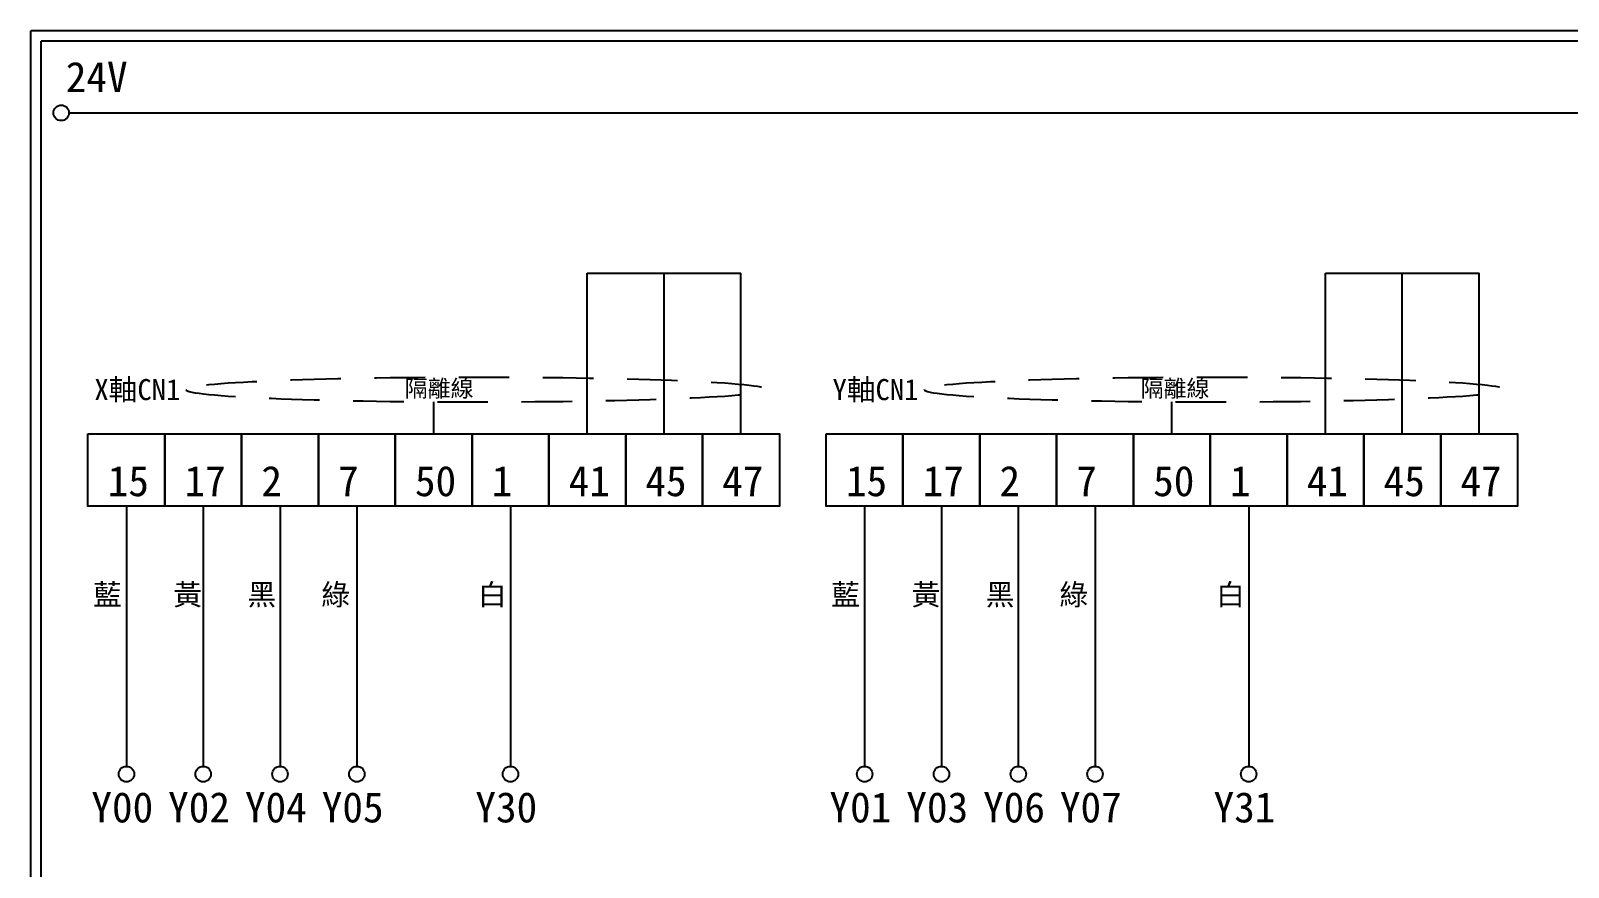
# Model space of a CAD drawing. Extents: x 834 to 1121, y 334 to 538.
# Drawn here: x 834 to 1016.7, y 438.3 to 537.6 of the extents above; entities that cross this region are included whole.
import ezdxf

# ---------------------------------------------------------------- set-up
doc = ezdxf.new("R2010")
doc.units = 0
doc.linetypes.add('HIDDEN5', pattern=[10, 6, -4])
doc.layers.add('圖框層', color=7, linetype='CONTINUOUS')
doc.layers.add('標尺寸層', color=3, linetype='CONTINUOUS')
doc.styles.add('STSL', font='KAIU.TTF')

msp = doc.modelspace()

# ---------------------------------------------------------------- linework, layer by layer
at = {"layer": '圖框層', "color": 7}
for p, q in [((1120.96, 537.62), (833.96, 537.62)), ((833.96, 333.65), (833.96, 537.62)), ((1119.71, 536.37), (835.21, 536.37)), ((835.21, 334.9), (835.21, 536.37))]:
    msp.add_line(p, q, dxfattribs=at)
at = {"layer": '標尺寸層', "color": 7}
for p, q in [((838.5, 527.87), (1116.09, 527.87)), ((900.09, 489.77), (900.09, 508.82)), ((909.22, 489.77), (909.22, 508.82)), ((918.35, 489.77), (918.35, 508.82)), ((987.81, 489.77), (987.81, 508.82)), ((996.93, 489.77), (996.93, 508.82)), ((1006.06, 489.77), (1006.06, 508.82)), ((881.84, 489.77), (881.84, 493.57)), ((969.55, 489.77), (969.55, 493.57)), ((845.33, 481.16), (845.33, 450.27)), ((854.45, 481.16), (854.45, 450.27)), ((863.58, 481.16), (863.58, 450.27)), ((872.71, 481.16), (872.71, 450.27)), ((890.96, 481.16), (890.96, 450.27)), ((933.04, 481.16), (933.04, 450.27)), ((942.17, 481.16), (942.17, 450.27)), ((951.3, 481.16), (951.3, 450.27)), ((960.42, 481.16), (960.42, 450.27)), ((978.68, 481.16), (978.68, 450.27))]:
    msp.add_line(p, q, dxfattribs=at)
at = {"layer": '標尺寸層'}
for p, q in [((900.09, 508.82), (918.35, 508.82)), ((987.81, 508.82), (1006.06, 508.82))]:
    msp.add_line(p, q, dxfattribs=at)
at = {"layer": '標尺寸層', "color": 7}
for points in [[(840.76, 489.77), (849.89, 489.77), (849.89, 481.16), (840.76, 481.16)], [(849.89, 489.77), (859.02, 489.77), (859.02, 481.16), (849.89, 481.16)], [(859.02, 489.77), (868.14, 489.77), (868.14, 481.16), (859.02, 481.16)], [(868.14, 489.77), (877.27, 489.77), (877.27, 481.16), (868.14, 481.16)], [(877.27, 489.77), (886.4, 489.77), (886.4, 481.16), (877.27, 481.16)], [(886.4, 489.77), (895.53, 489.77), (895.53, 481.16), (886.4, 481.16)], [(895.53, 489.77), (904.65, 489.77), (904.65, 481.16), (895.53, 481.16)], [(904.65, 489.77), (913.78, 489.77), (913.78, 481.16), (904.65, 481.16)], [(913.78, 489.77), (922.91, 489.77), (922.91, 481.16), (913.78, 481.16)], [(928.48, 489.77), (937.6, 489.77), (937.6, 481.16), (928.48, 481.16)], [(937.6, 489.77), (946.73, 489.77), (946.73, 481.16), (937.6, 481.16)], [(946.73, 489.77), (955.86, 489.77), (955.86, 481.16), (946.73, 481.16)], [(955.86, 489.77), (964.99, 489.77), (964.99, 481.16), (955.86, 481.16)], [(964.99, 489.77), (974.12, 489.77), (974.12, 481.16), (964.99, 481.16)], [(974.12, 489.77), (983.24, 489.77), (983.24, 481.16), (974.12, 481.16)], [(983.24, 489.77), (992.37, 489.77), (992.37, 481.16), (983.24, 481.16)], [(992.37, 489.77), (1001.5, 489.77), (1001.5, 481.16), (992.37, 481.16)], [(1001.5, 489.77), (1010.63, 489.77), (1010.63, 481.16), (1001.5, 481.16)]]:
    msp.add_lwpolyline(points, close=True, dxfattribs=at)
for centre in [(837.58, 527.87), (845.33, 449.35), (854.45, 449.35), (863.58, 449.35), (872.71, 449.35), (890.96, 449.35), (933.04, 449.35), (942.17, 449.35), (951.3, 449.35), (960.42, 449.35), (978.68, 449.35)]:
    msp.add_circle(centre, 0.92, dxfattribs=at)
at = {"layer": '標尺寸層', "color": 7, "linetype": 'HIDDEN5', "extrusion": (0, 0, -1)}
for centre in [(886.91, 495), (974.63, 495)]:
    msp.add_ellipse(centre, major_axis=(-34.51, 0), ratio=0.042058, dxfattribs=at)

# ---------------------------------------------------------------- texts
at = {"layer": '圖框層', "color": 4, "style": 'STSL'}
for s, height, p in [('24V', 3.6, (838.12, 530.33)), ('X軸CN1', 2.5, (841.52, 493.76)), ('隔離線', 2, (878.39, 494.15)), ('Y軸CN1', 2.5, (929.23, 493.76)), ('隔離線', 2, (965.84, 494.15)), ('藍', 2.5, (841.37, 469.41)), ('黃', 2.5, (850.9, 469.41)), ('黑', 2.5, (859.71, 469.41)), ('綠', 2.5, (868.5, 469.41)), ('白', 2.5, (887.1, 469.41)), ('藍', 2.5, (929.08, 469.41)), ('黃', 2.5, (938.62, 469.41)), ('黑', 2.5, (947.43, 469.41)), ('綠', 2.5, (956.21, 469.41)), ('白', 2.5, (974.82, 469.41)), ('Y00', 3.6, (841.16, 443.61)), ('Y02', 3.6, (850.28, 443.61)), ('Y04', 3.6, (859.41, 443.61)), ('Y05', 3.6, (868.54, 443.61)), ('Y30', 3.6, (886.79, 443.61)), ('Y01', 3.6, (928.87, 443.61)), ('Y03', 3.6, (938, 443.61)), ('Y06', 3.6, (947.13, 443.61)), ('Y07', 3.6, (956.25, 443.61)), ('Y31', 3.6, (974.51, 443.61))]:
    msp.add_text(s, height=height, dxfattribs=at).set_placement(p)
at = {"layer": '圖框層', "color": 7, "style": 'STSL'}
for s, p in [('15', (843.1, 482.35)), ('17', (852.23, 482.35)), ('2', (861.36, 482.35)), ('7', (870.48, 482.35)), ('50', (879.61, 482.35)), ('1', (888.74, 482.35)), ('41', (897.87, 482.35)), ('45', (906.99, 482.35)), ('47', (916.12, 482.35)), ('15', (930.82, 482.35)), ('17', (939.94, 482.35)), ('2', (949.07, 482.35)), ('7', (958.2, 482.35)), ('50', (967.33, 482.35)), ('1', (976.45, 482.35)), ('41', (985.58, 482.35)), ('45', (994.71, 482.35)), ('47', (1003.84, 482.35))]:
    msp.add_text(s, height=3.6, dxfattribs=at).set_placement(p)

doc.saveas('drawing.dxf')
